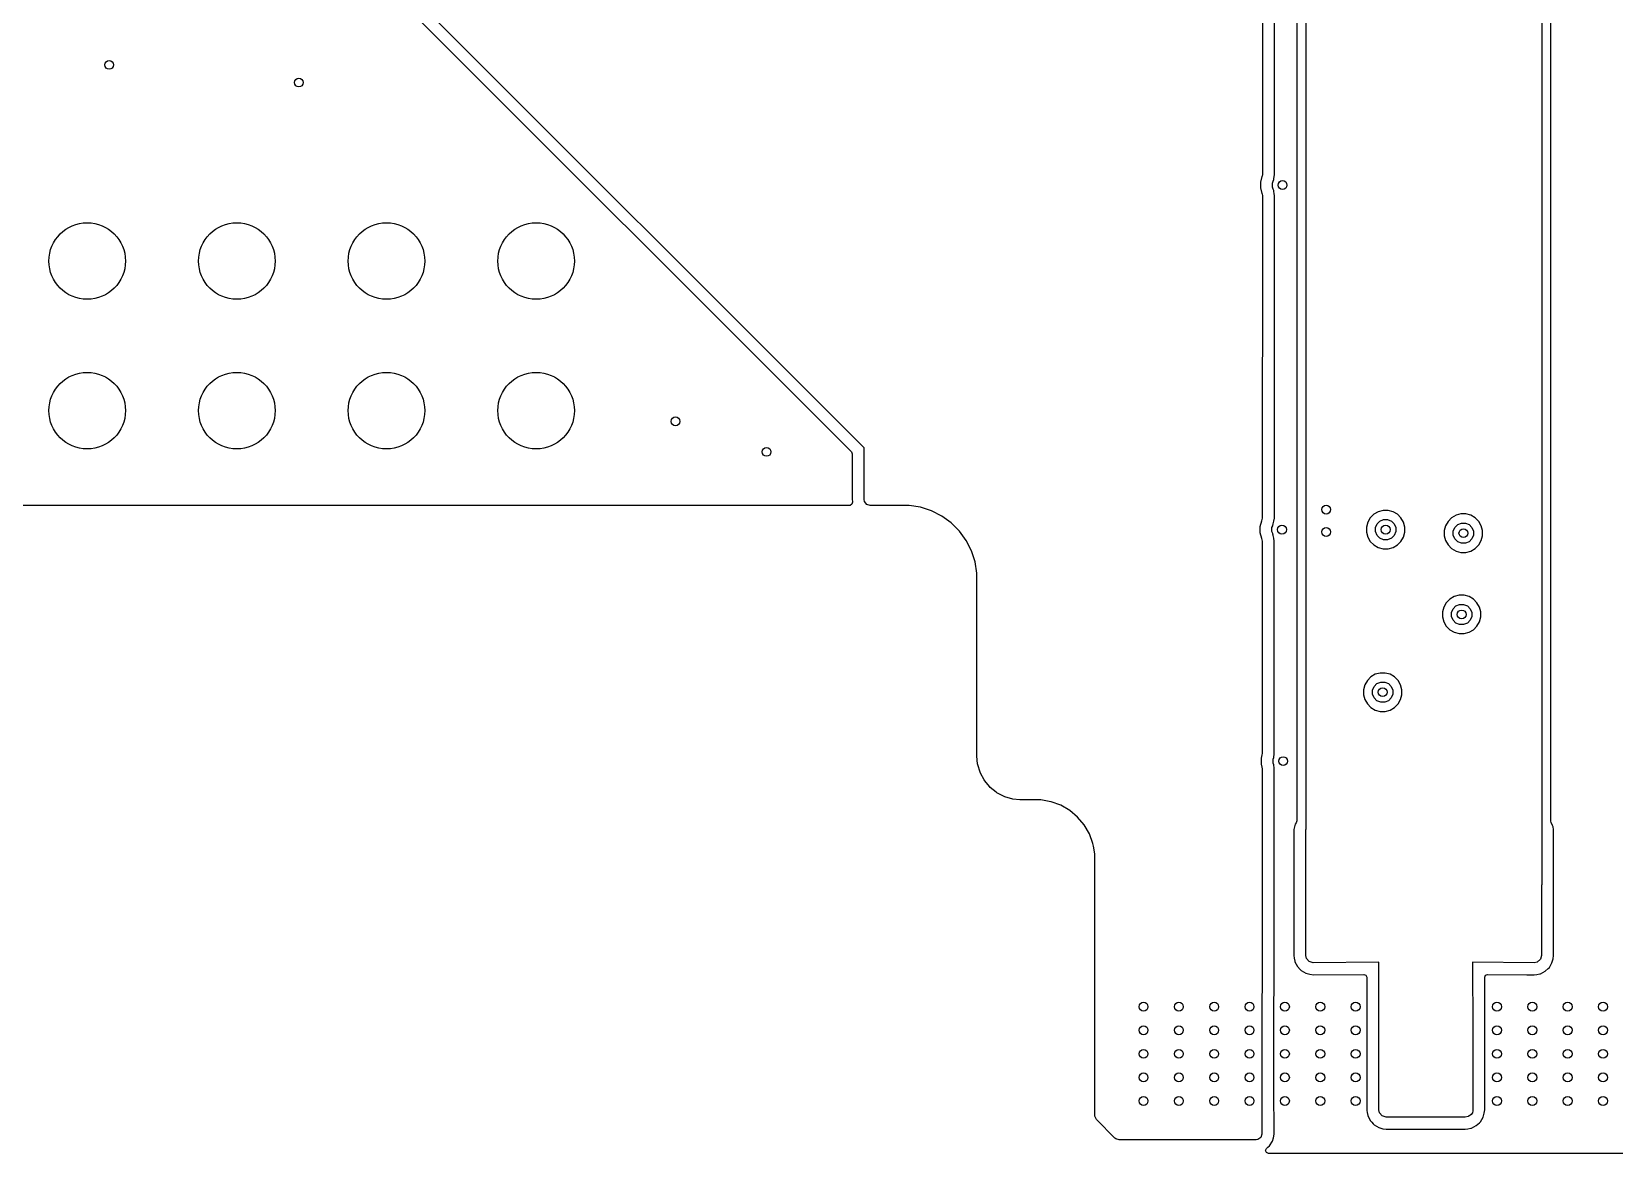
# Model space of a CAD drawing. Extents: x 114.9 to 199.6, y -137.1 to -76.7.
# Drawn here: x 128.75 to 155.62, y -137.15 to -118.11 of the extents above; entities that cross this region are included whole.
import ezdxf

# ---------------------------------------------------------------- set-up
doc = ezdxf.new("R2010")
doc.units = 0
doc.layers.add('BLACK', color=7, linetype='CONTINUOUS')

msp = doc.modelspace()

# ---------------------------------------------------------------- linework, layer by layer
at = {"layer": 'BLACK', "linetype": 'CONTINUOUS'}
for p, q in [((154.39, -102.113127), (154.39, -132.555348)), ((154.5455, -131.511767), (154.5455, -102.113131)), ((150.39, -120.09), (150.39, -109.59)), ((150.2345, -109.674706), (150.2345, -131.506021)), ((142.89, -125.17), (129.418996, -111.698996)), ((129.273691, -111.844312), (142.670148, -125.240768)), ((149.649341, -116.135222), (149.647367, -120.527845)), ((149.852867, -120.527937), (149.854841, -116.135314)), ((150.39, -126.517144), (150.39, -120.09)), ((149.64009, -120.565062), (149.6145, -120.660565)), ((149.640091, -120.565059), (149.64009, -120.565062)), ((149.64177, -120.558795), (149.640091, -120.565059)), ((149.647367, -120.527845), (149.641234, -120.558651)), ((149.641234, -120.558651), (149.64177, -120.558795)), ((149.831923, -120.64312), (149.839255, -120.61576)), ((149.839255, -120.61576), (149.839452, -120.615484)), ((149.839452, -120.615484), (149.839497, -120.615261)), ((149.839497, -120.615261), (149.840223, -120.612146)), ((149.840223, -120.612146), (149.840267, -120.611984)), ((149.840267, -120.611984), (149.840466, -120.610663)), ((149.840466, -120.610663), (149.84086, -120.608414)), ((149.84086, -120.608414), (149.842779, -120.598775)), ((149.842779, -120.598775), (149.848912, -120.567969)), ((149.848912, -120.567969), (149.852867, -120.527937)), ((149.6145, -120.660565), (149.6145, -120.759435)), ((149.6145, -120.759435), (149.64009, -120.854938)), ((149.64009, -120.854938), (149.640091, -120.85494)), ((149.640091, -120.85494), (149.64177, -120.861205)), ((149.64177, -120.861205), (149.641149, -120.861371)), ((149.641149, -120.861371), (149.647202, -120.891845)), ((149.647202, -120.891845), (149.644743, -126.363196)), ((149.818363, -120.675859), (149.831923, -120.64312)), ((149.818363, -120.744141), (149.818363, -120.675859)), ((149.831924, -120.776882), (149.818363, -120.744141)), ((149.839312, -120.80445), (149.831924, -120.776882)), ((149.839373, -120.804535), (149.839312, -120.80445)), ((149.839484, -120.805094), (149.839373, -120.804535)), ((149.840267, -120.808016), (149.839484, -120.805094)), ((149.840313, -120.809271), (149.840267, -120.808016)), ((149.841072, -120.813087), (149.840313, -120.809271)), ((149.841072, -120.813088), (149.841072, -120.813087)), ((149.84271, -120.821335), (149.841072, -120.813088)), ((149.842711, -120.821335), (149.84271, -120.821335)), ((149.848764, -120.851809), (149.842711, -120.821335)), ((149.852702, -120.891937), (149.848764, -120.851809)), ((149.850243, -126.363288), (149.852702, -120.891937)), ((142.89, -126.0505), (142.89, -125.17)), ((142.670148, -125.240768), (142.6845, -125.275416)), ((142.6845, -125.275416), (142.6845, -126.050497)), ((142.640247, -126.1495), (115.632407, -126.1495)), ((142.647909, -126.148897), (142.640247, -126.1495)), ((142.679887, -126.129304), (142.647909, -126.148897)), ((142.688644, -126.092838), (142.679887, -126.129304)), ((142.6845, -126.050497), (142.687029, -126.082634)), ((142.687029, -126.082634), (142.687033, -126.082663)), ((142.687033, -126.082663), (142.688644, -126.092838)), ((142.894845, -126.081093), (142.89, -126.0505)), ((142.930809, -126.130593), (142.894845, -126.081093)), ((142.989, -126.1495), (142.930809, -126.130593)), ((143.599828, -126.1495), (142.989, -126.1495)), ((143.648417, -126.1495), (143.599828, -126.1495)), ((143.64842, -126.1495), (143.648417, -126.1495)), ((143.842821, -126.180289), (143.64842, -126.1495)), ((144.030025, -126.241116), (143.842821, -126.180289)), ((144.205402, -126.330474), (144.030025, -126.241116)), ((151.61436, -126.256683), (151.540137, -126.299535)), ((151.614366, -126.25668), (151.61436, -126.256683)), ((151.697145, -126.2345), (151.614366, -126.25668)), ((151.697147, -126.2345), (151.697145, -126.2345)), ((151.782853, -126.2345), (151.697147, -126.2345)), ((151.782855, -126.2345), (151.782853, -126.2345)), ((151.865633, -126.25668), (151.782855, -126.2345)), ((151.865635, -126.256681), (151.865633, -126.25668)), ((151.865638, -126.256682), (151.865635, -126.256681)), ((151.939862, -126.299535), (151.865638, -126.256682)), ((144.205404, -126.330475), (144.205402, -126.330474)), ((144.205405, -126.330476), (144.205404, -126.330475)), ((144.364646, -126.446172), (144.205405, -126.330476)), ((144.503828, -126.585354), (144.364646, -126.446172)), ((149.63009, -126.415062), (149.6045, -126.510565)), ((149.6045, -126.510565), (149.6045, -126.609435)), ((149.630091, -126.415058), (149.63009, -126.415062)), ((149.630095, -126.415048), (149.630091, -126.415058)), ((149.631487, -126.412638), (149.630095, -126.415048)), ((149.632208, -126.409947), (149.631487, -126.412638)), ((149.632575, -126.409062), (149.632208, -126.409947)), ((149.644743, -126.363196), (149.632458, -126.409013)), ((149.632458, -126.409013), (149.632575, -126.409062)), ((149.808363, -126.525859), (149.821924, -126.493118)), ((149.808363, -126.594141), (149.808363, -126.525859)), ((149.821924, -126.493118), (149.824807, -126.48236)), ((149.824807, -126.48236), (149.825949, -126.48087)), ((149.825949, -126.48087), (149.829563, -126.467393)), ((149.829563, -126.467393), (149.829564, -126.467391)), ((149.829564, -126.467391), (149.829982, -126.46583)), ((149.829982, -126.46583), (149.829986, -126.465822)), ((149.829986, -126.465822), (149.830707, -126.463131)), ((149.830706, -126.46313), (149.830947, -126.462234)), ((149.830707, -126.463131), (149.830706, -126.46313)), ((149.830947, -126.462234), (149.843232, -126.416417)), ((149.843232, -126.416417), (149.850243, -126.363288)), ((150.39, -127.957144), (150.39, -126.517144)), ((151.43668, -126.434366), (151.4145, -126.517144)), ((151.4145, -126.517144), (151.4145, -126.602855)), ((151.436683, -126.43436), (151.43668, -126.434366)), ((151.479535, -126.360137), (151.436683, -126.43436)), ((151.540137, -126.299535), (151.479535, -126.360137)), ((151.568363, -126.525859), (151.594493, -126.462775)), ((151.568363, -126.594141), (151.568363, -126.525859)), ((151.594493, -126.462775), (151.642775, -126.414493)), ((151.642775, -126.414493), (151.705859, -126.388363)), ((151.705859, -126.388363), (151.774141, -126.388363)), ((151.774141, -126.388363), (151.837225, -126.414493)), ((151.837225, -126.414493), (151.885507, -126.462775)), ((151.885507, -126.462775), (151.911637, -126.525859)), ((151.911637, -126.525859), (151.911637, -126.594141)), ((152.000465, -126.360138), (151.939862, -126.299535)), ((152.043318, -126.434362), (152.000465, -126.360138)), ((152.043319, -126.434366), (152.043318, -126.434362)), ((152.065499, -126.517144), (152.043319, -126.434366)), ((152.0655, -126.517145), (152.065499, -126.517144)), ((152.0655, -126.577144), (152.0655, -126.517145)), ((152.75668, -126.494366), (152.7345, -126.577144)), ((152.756683, -126.49436), (152.75668, -126.494366)), ((152.799535, -126.420137), (152.756683, -126.49436)), ((152.860137, -126.359535), (152.799535, -126.420137)), ((152.93436, -126.316683), (152.860137, -126.359535)), ((152.888363, -126.585859), (152.914493, -126.522775)), ((152.914493, -126.522775), (152.962775, -126.474493)), ((152.934366, -126.31668), (152.93436, -126.316683)), ((153.017145, -126.2945), (152.934366, -126.31668)), ((152.962775, -126.474493), (153.025859, -126.448363)), ((153.017147, -126.2945), (153.017145, -126.2945)), ((153.102853, -126.2945), (153.017147, -126.2945)), ((153.025859, -126.448363), (153.094141, -126.448363)), ((153.094141, -126.448363), (153.157225, -126.474493)), ((153.102855, -126.2945), (153.102853, -126.2945)), ((153.185633, -126.31668), (153.102855, -126.2945)), ((153.157225, -126.474493), (153.205507, -126.522775)), ((153.185635, -126.316681), (153.185633, -126.31668)), ((153.185638, -126.316682), (153.185635, -126.316681)), ((153.259862, -126.359535), (153.185638, -126.316682)), ((153.205507, -126.522775), (153.231637, -126.585859)), ((153.320465, -126.420138), (153.259862, -126.359535)), ((153.363318, -126.494362), (153.320465, -126.420138)), ((153.363319, -126.494366), (153.363318, -126.494362)), ((153.385499, -126.577144), (153.363319, -126.494366)), ((144.619524, -126.744595), (144.503828, -126.585354)), ((144.708884, -126.919975), (144.619524, -126.744595)), ((149.6045, -126.609435), (149.63009, -126.704938)), ((149.63009, -126.704938), (149.630091, -126.70494)), ((149.630091, -126.70494), (149.631303, -126.707039)), ((149.631303, -126.707039), (149.631929, -126.709379)), ((149.631929, -126.709379), (149.632575, -126.710938)), ((149.632575, -126.710938), (149.632369, -126.711023)), ((149.632369, -126.711023), (149.644567, -126.756584)), ((149.644567, -126.756584), (149.642948, -130.358721)), ((149.821923, -126.626878), (149.808363, -126.594141)), ((149.824859, -126.637835), (149.821923, -126.626878)), ((149.825862, -126.639143), (149.824859, -126.637835)), ((149.829405, -126.652377), (149.825862, -126.639143)), ((149.829407, -126.652383), (149.829405, -126.652377)), ((149.829407, -126.652384), (149.829407, -126.652383)), ((149.829819, -126.653925), (149.829407, -126.652384)), ((149.829822, -126.653931), (149.829819, -126.653925)), ((149.830448, -126.656271), (149.829822, -126.653931)), ((149.830877, -126.657876), (149.830447, -126.656271)), ((149.830447, -126.656271), (149.830448, -126.656271)), ((149.830878, -126.657876), (149.830877, -126.657876)), ((149.843076, -126.703437), (149.830878, -126.657876)), ((149.850067, -126.756676), (149.843076, -126.703437)), ((149.848448, -130.358813), (149.850067, -126.756676)), ((151.4145, -126.602855), (151.43668, -126.685633)), ((151.43668, -126.685633), (151.436681, -126.685635)), ((151.436681, -126.685635), (151.436682, -126.685638)), ((151.436682, -126.685638), (151.479535, -126.759862)), ((151.479535, -126.759862), (151.540138, -126.820465)), ((151.594493, -126.657225), (151.568363, -126.594141)), ((151.642775, -126.705507), (151.594493, -126.657225)), ((151.705859, -126.731637), (151.642775, -126.705507)), ((151.774141, -126.731637), (151.705859, -126.731637)), ((151.837225, -126.705507), (151.774141, -126.731637)), ((151.885507, -126.657225), (151.837225, -126.705507)), ((151.911637, -126.594141), (151.885507, -126.657225)), ((151.939862, -126.820465), (152.000465, -126.759862)), ((152.000465, -126.759862), (152.043318, -126.685638)), ((152.043318, -126.685638), (152.065499, -126.602855)), ((152.065499, -126.602855), (152.0655, -126.602855)), ((152.0655, -126.602855), (152.0655, -126.577144)), ((152.7345, -126.577144), (152.7345, -126.662855)), ((152.7345, -126.662855), (152.75668, -126.745633)), ((152.75668, -126.745633), (152.756681, -126.745635)), ((152.756681, -126.745635), (152.756682, -126.745638)), ((152.756682, -126.745638), (152.799535, -126.819862)), ((152.888363, -126.654141), (152.888363, -126.585859)), ((152.914493, -126.717225), (152.888363, -126.654141)), ((152.962775, -126.765507), (152.914493, -126.717225)), ((153.025859, -126.791637), (152.962775, -126.765507)), ((153.094141, -126.791637), (153.025859, -126.791637)), ((153.157225, -126.765507), (153.094141, -126.791637)), ((153.205507, -126.717225), (153.157225, -126.765507)), ((153.231637, -126.654141), (153.205507, -126.717225)), ((153.231637, -126.585859), (153.231637, -126.654141)), ((153.320465, -126.819862), (153.363318, -126.745638)), ((153.363318, -126.745638), (153.385499, -126.662855)), ((153.3855, -126.577145), (153.385499, -126.577144)), ((153.385499, -126.662855), (153.3855, -126.662855)), ((153.3855, -126.662855), (153.3855, -126.577145)), ((144.713928, -126.9355), (144.708884, -126.919975)), ((144.76971, -127.107178), (144.713928, -126.9355)), ((151.540138, -126.820465), (151.614362, -126.863318)), ((151.614362, -126.863318), (151.697144, -126.885499)), ((151.697144, -126.885499), (151.697145, -126.8855)), ((151.697145, -126.8855), (151.697147, -126.8855)), ((151.697147, -126.8855), (151.782855, -126.8855)), ((151.782855, -126.885499), (151.865638, -126.863318)), ((151.782855, -126.8855), (151.782855, -126.885499)), ((151.865638, -126.863318), (151.939862, -126.820465)), ((152.799535, -126.819862), (152.860138, -126.880465)), ((152.860138, -126.880465), (152.934362, -126.923318)), ((152.934362, -126.923318), (153.017144, -126.945499)), ((153.017144, -126.945499), (153.017145, -126.9455)), ((153.017145, -126.9455), (153.017147, -126.9455)), ((153.017147, -126.9455), (153.102855, -126.9455)), ((153.102855, -126.945499), (153.185638, -126.923318)), ((153.102855, -126.9455), (153.102855, -126.945499)), ((153.185638, -126.923318), (153.259862, -126.880465)), ((153.259862, -126.880465), (153.320465, -126.819862)), ((144.8005, -127.301579), (144.76971, -127.107178)), ((144.8005, -130.39514), (144.8005, -127.301579)), ((152.72668, -127.874366), (152.7045, -127.957144)), ((152.726683, -127.87436), (152.72668, -127.874366)), ((152.769535, -127.800137), (152.726683, -127.87436)), ((152.830137, -127.739535), (152.769535, -127.800137)), ((152.90436, -127.696683), (152.830137, -127.739535)), ((152.884493, -127.902775), (152.932775, -127.854493)), ((152.904366, -127.69668), (152.90436, -127.696683)), ((152.987145, -127.6745), (152.904366, -127.69668)), ((152.932775, -127.854493), (152.995859, -127.828363)), ((152.987147, -127.6745), (152.987145, -127.6745)), ((153.072853, -127.6745), (152.987147, -127.6745)), ((152.995859, -127.828363), (153.064141, -127.828363)), ((153.064141, -127.828363), (153.127225, -127.854493)), ((153.072855, -127.6745), (153.072853, -127.6745)), ((153.155633, -127.69668), (153.072855, -127.6745)), ((153.127225, -127.854493), (153.175507, -127.902775)), ((153.155635, -127.696681), (153.155633, -127.69668)), ((153.155638, -127.696682), (153.155635, -127.696681)), ((153.229862, -127.739535), (153.155638, -127.696682)), ((153.290465, -127.800138), (153.229862, -127.739535)), ((153.333318, -127.874362), (153.290465, -127.800138)), ((153.333319, -127.874366), (153.333318, -127.874362)), ((153.355499, -127.957144), (153.333319, -127.874366)), ((150.39, -129.277144), (150.39, -127.957144)), ((152.7045, -127.957144), (152.7045, -128.042855)), ((152.7045, -128.042855), (152.72668, -128.125633)), ((152.72668, -128.125633), (152.726681, -128.125635)), ((152.726681, -128.125635), (152.726682, -128.125638)), ((152.726682, -128.125638), (152.769535, -128.199862)), ((152.858363, -127.965859), (152.884493, -127.902775)), ((152.858363, -128.034141), (152.858363, -127.965859)), ((152.884493, -128.097225), (152.858363, -128.034141)), ((152.932775, -128.145507), (152.884493, -128.097225)), ((152.995859, -128.171637), (152.932775, -128.145507)), ((153.127225, -128.145507), (153.064141, -128.171637)), ((153.175507, -128.097225), (153.127225, -128.145507)), ((153.175507, -127.902775), (153.201637, -127.965859)), ((153.201637, -128.034141), (153.175507, -128.097225)), ((153.201637, -127.965859), (153.201637, -128.034141)), ((153.290465, -128.199862), (153.333318, -128.125638)), ((153.333318, -128.125638), (153.355499, -128.042855)), ((153.3555, -127.957145), (153.355499, -127.957144)), ((153.355499, -128.042855), (153.3555, -128.042855)), ((153.3555, -128.042855), (153.3555, -127.957145)), ((152.769535, -128.199862), (152.830138, -128.260465)), ((152.830138, -128.260465), (152.904362, -128.303318)), ((152.904362, -128.303318), (152.987144, -128.325499)), ((152.987144, -128.325499), (152.987145, -128.3255)), ((152.987145, -128.3255), (152.987147, -128.3255)), ((152.987147, -128.3255), (153.072855, -128.3255)), ((153.064141, -128.171637), (152.995859, -128.171637)), ((153.072855, -128.325499), (153.155638, -128.303318)), ((153.072855, -128.3255), (153.072855, -128.325499)), ((153.155638, -128.303318), (153.229862, -128.260465)), ((153.229862, -128.260465), (153.290465, -128.199862)), ((151.38668, -129.194366), (151.3645, -129.277144)), ((151.386683, -129.19436), (151.38668, -129.194366)), ((151.429535, -129.120137), (151.386683, -129.19436)), ((151.490137, -129.059535), (151.429535, -129.120137)), ((151.56436, -129.016683), (151.490137, -129.059535)), ((151.518363, -129.285859), (151.544493, -129.222775)), ((151.544493, -129.222775), (151.592775, -129.174493)), ((151.564366, -129.01668), (151.56436, -129.016683)), ((151.647145, -128.9945), (151.564366, -129.01668)), ((151.592775, -129.174493), (151.655859, -129.148363)), ((151.647147, -128.9945), (151.647145, -128.9945)), ((151.732853, -128.9945), (151.647147, -128.9945)), ((151.655859, -129.148363), (151.724141, -129.148363)), ((151.724141, -129.148363), (151.787225, -129.174493)), ((151.732855, -128.9945), (151.732853, -128.9945)), ((151.815633, -129.01668), (151.732855, -128.9945)), ((151.787225, -129.174493), (151.835507, -129.222775)), ((151.815635, -129.016681), (151.815633, -129.01668)), ((151.815638, -129.016682), (151.815635, -129.016681)), ((151.889862, -129.059535), (151.815638, -129.016682)), ((151.835507, -129.222775), (151.861637, -129.285859)), ((151.950465, -129.120138), (151.889862, -129.059535)), ((151.993318, -129.194362), (151.950465, -129.120138)), ((151.993319, -129.194366), (151.993318, -129.194362)), ((152.015499, -129.277144), (151.993319, -129.194366)), ((150.39, -131.6535), (150.39, -129.277144)), ((151.3645, -129.277144), (151.3645, -129.362855)), ((151.3645, -129.362855), (151.38668, -129.445633)), ((151.38668, -129.445633), (151.386681, -129.445635)), ((151.386681, -129.445635), (151.386682, -129.445638)), ((151.386682, -129.445638), (151.429535, -129.519862)), ((151.518363, -129.354141), (151.518363, -129.285859)), ((151.544493, -129.417225), (151.518363, -129.354141)), ((151.592775, -129.465507), (151.544493, -129.417225)), ((151.655859, -129.491637), (151.592775, -129.465507)), ((151.724141, -129.491637), (151.655859, -129.491637)), ((151.787225, -129.465507), (151.724141, -129.491637)), ((151.835507, -129.417225), (151.787225, -129.465507)), ((151.861637, -129.354141), (151.835507, -129.417225)), ((151.861637, -129.285859), (151.861637, -129.354141)), ((151.950465, -129.519862), (151.993318, -129.445638)), ((151.993318, -129.445638), (152.015499, -129.362855)), ((152.0155, -129.277145), (152.015499, -129.277144)), ((152.015499, -129.362855), (152.0155, -129.362855)), ((152.0155, -129.362855), (152.0155, -129.277145)), ((151.429535, -129.519862), (151.490138, -129.580465)), ((151.490138, -129.580465), (151.564362, -129.623318)), ((151.564362, -129.623318), (151.647144, -129.645499)), ((151.647144, -129.645499), (151.647145, -129.6455)), ((151.647145, -129.6455), (151.647147, -129.6455)), ((151.647147, -129.6455), (151.732855, -129.6455)), ((151.732855, -129.645499), (151.815638, -129.623318)), ((151.732855, -129.6455), (151.732855, -129.645499)), ((151.815638, -129.623318), (151.889862, -129.580465)), ((151.889862, -129.580465), (151.950465, -129.519862)), ((144.800977, -130.404843), (144.8005, -130.39514)), ((144.813945, -130.536514), (144.800977, -130.404843)), ((144.817731, -130.555549), (144.813945, -130.536514)), ((144.854723, -130.677495), (144.817731, -130.555549)), ((149.639575, -130.384298), (149.6245, -130.440562)), ((149.6245, -130.440562), (149.6245, -130.539434)), ((149.6245, -130.539434), (149.639457, -130.595258)), ((149.642948, -130.358721), (149.639575, -130.384298)), ((149.828363, -130.455859), (149.840015, -130.427728)), ((149.828363, -130.524141), (149.828363, -130.455859)), ((149.839953, -130.552122), (149.828363, -130.524141)), ((149.843205, -130.568483), (149.839953, -130.552122)), ((149.840015, -130.427728), (149.843311, -130.411166)), ((149.843206, -130.568493), (149.843205, -130.568483)), ((149.843208, -130.568502), (149.843206, -130.568493)), ((149.846578, -130.594147), (149.843208, -130.568502)), ((149.843311, -130.411166), (149.846684, -130.385589)), ((149.846684, -130.385589), (149.848448, -130.358813)), ((144.862144, -130.695412), (144.854723, -130.677495)), ((144.922223, -130.807811), (144.862144, -130.695412)), ((144.932997, -130.823934), (144.922223, -130.807811)), ((145.01384, -130.922443), (144.932997, -130.823934)), ((149.639457, -130.595258), (149.64283, -130.620925)), ((149.64283, -130.620925), (149.641117, -134.431253)), ((149.846578, -130.59415), (149.846578, -130.594147)), ((149.84833, -130.621017), (149.846578, -130.59415)), ((149.846617, -134.431345), (149.84833, -130.621017)), ((145.027556, -130.936159), (145.01384, -130.922443)), ((145.126063, -131.017), (145.027556, -130.936159)), ((145.142191, -131.027778), (145.126063, -131.017)), ((145.254582, -131.087853), (145.142191, -131.027778)), ((145.272509, -131.095278), (145.254582, -131.087853)), ((145.293443, -131.101628), (145.272509, -131.095278)), ((145.39445, -131.132268), (145.293443, -131.101628)), ((145.413484, -131.136054), (145.39445, -131.132268)), ((145.532395, -131.147766), (145.413484, -131.136054)), ((145.545157, -131.149023), (145.532395, -131.147766)), ((145.55486, -131.1495), (145.545157, -131.149023)), ((145.849828, -131.1495), (145.55486, -131.1495)), ((145.887532, -131.1495), (145.849828, -131.1495)), ((145.887536, -131.1495), (145.887532, -131.1495)), ((146.025456, -131.173819), (145.887536, -131.1495)), ((146.059938, -131.179899), (146.025456, -131.173819)), ((146.05994, -131.1799), (146.059938, -131.179899)), ((146.059948, -131.179902), (146.05994, -131.1799)), ((146.224441, -131.239773), (146.059948, -131.179902)), ((146.224445, -131.239775), (146.224441, -131.239773)), ((146.376055, -131.327308), (146.224445, -131.239775)), ((146.510163, -131.439837), (146.376055, -131.327308)), ((146.622692, -131.573945), (146.510163, -131.439837)), ((146.710225, -131.725555), (146.622692, -131.573945)), ((150.181741, -131.648967), (150.18058, -131.70159)), ((150.181742, -131.648959), (150.181741, -131.648967)), ((150.204051, -131.560279), (150.181742, -131.648959)), ((150.204054, -131.560271), (150.204051, -131.560279)), ((150.223127, -131.537408), (150.204054, -131.560271)), ((150.2345, -131.506021), (150.223127, -131.537408)), ((154.550353, -131.533028), (154.5455, -131.511767)), ((154.573507, -131.581107), (154.550353, -131.533028)), ((154.586348, -131.607772), (154.573507, -131.581107)), ((154.5915, -131.6535), (154.586348, -131.607772)), ((146.770101, -131.890062), (146.710225, -131.725555)), ((146.77772, -131.933275), (146.770101, -131.890062)), ((150.180511, -131.706653), (150.1805, -131.708732)), ((150.1805, -131.708732), (150.1805, -131.708862)), ((150.1805, -131.708862), (150.1805, -133.788495)), ((150.180541, -131.703882), (150.180511, -131.706653)), ((150.18058, -131.70159), (150.180541, -131.703882)), ((150.386, -131.708862), (150.38603, -131.706128)), ((150.386, -133.788495), (150.386, -131.708862)), ((150.38603, -131.706128), (150.387191, -131.6535)), ((150.387191, -131.6535), (150.39, -131.6535)), ((154.5915, -133.788436), (154.5915, -131.6535)), ((146.800499, -132.062463), (146.77772, -131.933275)), ((146.8005, -132.062468), (146.800499, -132.062463)), ((146.8005, -136.505231), (146.8005, -132.062468)), ((154.388796, -132.59), (154.386, -132.59)), ((154.386, -132.59), (154.386, -133.788436)), ((154.389952, -132.558021), (154.388796, -132.59)), ((154.39, -132.555348), (154.389952, -132.558021)), ((150.1805, -133.788495), (150.185374, -133.832988)), ((150.397625, -133.840914), (150.386, -133.788495)), ((154.386, -133.788436), (154.366315, -133.855475)), ((154.583175, -133.846334), (154.5915, -133.788436)), ((150.185374, -133.832988), (150.197001, -133.885417)), ((150.197001, -133.885417), (150.199749, -133.89637)), ((150.199749, -133.89637), (150.19975, -133.896372)), ((150.19975, -133.896372), (150.243407, -133.976734)), ((150.243407, -133.976734), (150.289586, -134.029168)), ((150.289586, -134.029168), (150.307325, -134.046983)), ((150.307325, -134.046983), (150.3875, -134.090984)), ((150.443804, -133.893348), (150.397625, -133.840914)), ((150.511, -133.912491), (150.443804, -133.893348)), ((151.626, -133.903499), (150.511, -133.912491)), ((151.626, -136.4095), (151.626, -133.903499)), ((154.26094, -133.912431), (153.216, -133.903499)), ((153.216, -133.903499), (153.216, -134.474889)), ((154.313511, -133.90123), (154.26094, -133.912431)), ((154.366315, -133.855475), (154.313511, -133.90123)), ((154.367373, -134.099546), (154.448085, -134.056536)), ((154.448085, -134.056536), (154.500889, -134.010781)), ((154.500889, -134.010781), (154.518843, -133.99319)), ((154.518843, -133.99319), (154.56349, -133.913373)), ((154.56349, -133.913373), (154.583175, -133.846334)), ((150.3875, -134.090984), (150.3875, -134.090985)), ((150.3875, -134.090985), (150.453345, -134.109742)), ((150.453345, -134.109742), (150.454697, -134.110128)), ((150.454697, -134.110128), (150.512657, -134.117984)), ((150.512657, -134.117984), (151.371105, -134.11106)), ((151.371105, -134.11106), (151.405868, -134.125131)), ((151.405868, -134.125131), (151.420498, -134.159663)), ((151.420498, -134.159663), (151.4205, -134.160058)), ((151.4205, -134.160058), (151.4205, -136.4095)), ((153.4215, -134.160182), (153.435852, -134.125534)), ((153.4215, -134.475745), (153.4215, -134.160182)), ((153.435852, -134.125534), (153.4705, -134.111182)), ((153.4705, -134.111182), (153.470796, -134.111183)), ((153.470796, -134.111183), (154.136152, -134.116871)), ((154.136152, -134.116871), (154.259173, -134.117923)), ((154.259173, -134.117923), (154.259173, -134.117922)), ((154.259173, -134.117922), (154.259183, -134.117923)), ((154.259183, -134.117923), (154.303763, -134.11342)), ((154.303763, -134.11342), (154.356334, -134.102219)), ((154.356334, -134.102219), (154.367373, -134.099546)), ((149.640459, -134.442604), (149.6395, -134.450876)), ((149.6395, -134.450876), (149.6395, -136.469113)), ((149.641117, -134.431253), (149.640459, -134.442604)), ((149.84, -134.495), (149.845, -134.469861)), ((149.84, -136.425), (149.84, -134.495)), ((149.845, -134.463698), (149.845184, -134.459455)), ((149.845, -134.469861), (149.845, -134.463698)), ((149.845184, -134.459455), (149.845615, -134.454497)), ((149.845615, -134.454497), (149.846273, -134.443146)), ((149.846273, -134.443146), (149.846617, -134.431345)), ((153.216, -134.474889), (153.22, -134.495)), ((153.22, -134.495), (153.22, -136.425)), ((153.4215, -136.4095), (153.4215, -134.475745)), ((149.6395, -136.469113), (149.639502, -136.469132)), ((149.639502, -136.469132), (149.639539, -136.469451)), ((149.639539, -136.469451), (149.640196, -136.480882)), ((149.640196, -136.480882), (149.640044, -136.821044)), ((149.845, -136.450138), (149.84, -136.425)), ((149.845, -136.461474), (149.845, -136.450138)), ((149.84508, -136.464286), (149.845, -136.461474)), ((149.845357, -136.46909), (149.84508, -136.464286)), ((149.845696, -136.480974), (149.845357, -136.46909)), ((149.845544, -136.821136), (149.845696, -136.480974)), ((151.4205, -136.4095), (151.422137, -136.42473)), ((151.422137, -136.42473), (151.425195, -136.453171)), ((151.425195, -136.453171), (151.425198, -136.453193)), ((151.425198, -136.453193), (151.436404, -136.504701)), ((151.637206, -136.461011), (151.626, -136.4095)), ((151.682961, -136.513815), (151.637206, -136.461011)), ((153.212769, -136.461355), (153.192175, -136.492175)), ((153.22, -136.425), (153.212769, -136.461355)), ((153.39349, -136.534437), (153.413175, -136.467398)), ((153.413175, -136.467398), (153.4215, -136.4095)), ((146.801719, -136.520718), (146.8005, -136.505231)), ((146.829496, -136.575235), (146.801719, -136.520718)), ((147.145265, -136.891004), (146.829496, -136.575235)), ((151.436404, -136.504701), (151.438888, -136.514868)), ((151.438888, -136.514868), (151.43889, -136.514873)), ((151.43889, -136.514873), (151.481901, -136.595587)), ((151.481901, -136.595587), (151.503488, -136.620499)), ((151.503488, -136.620499), (151.527655, -136.648389)), ((151.527655, -136.648389), (151.535805, -136.656707)), ((151.535805, -136.656707), (151.545243, -136.666341)), ((151.545243, -136.666341), (151.545245, -136.666342)), ((151.545245, -136.666342), (151.545246, -136.666343)), ((151.545246, -136.666343), (151.625063, -136.71099)), ((151.625063, -136.71099), (151.692102, -136.730675)), ((151.75, -136.5335), (151.682961, -136.513815)), ((151.692102, -136.730675), (151.75, -136.739)), ((153.092, -136.5335), (151.75, -136.5335)), ((151.75, -136.739), (151.750003, -136.739)), ((151.750003, -136.739), (153.091997, -136.739)), ((153.091997, -136.739), (153.092, -136.739)), ((153.143511, -136.522294), (153.092, -136.5335)), ((153.092, -136.739), (153.135684, -136.734303)), ((153.135684, -136.734303), (153.187195, -136.723097)), ((153.152462, -136.514537), (153.143511, -136.522294)), ((153.161355, -136.512769), (153.152462, -136.514537)), ((153.192175, -136.492175), (153.161355, -136.512769)), ((153.187195, -136.723097), (153.197373, -136.72061)), ((153.197373, -136.72061), (153.278085, -136.6776)), ((153.278085, -136.6776), (153.330889, -136.631845)), ((153.330889, -136.631845), (153.348843, -136.614254)), ((153.348843, -136.614254), (153.39349, -136.534437)), ((147.157078, -136.901093), (147.145265, -136.891004)), ((147.215269, -136.92), (147.157078, -136.901093)), ((149.541044, -136.92), (147.215269, -136.92)), ((149.571595, -136.915168), (149.541044, -136.92)), ((149.621111, -136.879227), (149.571595, -136.915168)), ((149.640044, -136.821044), (149.621111, -136.879227)), ((149.741825, -137.045535), (149.769583, -137.021305)), ((149.769583, -137.021305), (149.816525, -136.942816)), ((149.816525, -136.942816), (149.835458, -136.884633)), ((149.835458, -136.884633), (149.845544, -136.821136)), ((149.700516, -137.1005), (149.714868, -137.065852)), ((149.714868, -137.135148), (149.700516, -137.1005)), ((149.714868, -137.065852), (149.720733, -137.060845)), ((149.749516, -137.1495), (149.714868, -137.135148)), ((149.720733, -137.060845), (149.741815, -137.045542)), ((149.741815, -137.045542), (149.741825, -137.045535)), ((164.035943, -137.1495), (149.749516, -137.1495))]:
    msp.add_line(p, q, dxfattribs=at)
at = {"layer": 'BLACK'}
for centre, radius in [((130.07, -118.67), 0.075), ((133.29, -118.97), 0.075), ((149.99, -120.71), 0.075), ((129.698, -122), 0.65), ((132.238, -122), 0.65), ((134.778, -122), 0.65), ((137.318, -122), 0.65), ((129.698, -124.54), 0.65), ((132.238, -124.54), 0.65), ((134.778, -124.54), 0.65), ((137.318, -124.54), 0.65), ((139.684985, -124.721744), 0.075), ((141.23, -125.24), 0.075), ((150.73, -126.22), 0.075), ((149.98, -126.56), 0.075), ((150.73, -126.6), 0.075), ((151.74, -126.56), 0.075), ((153.06, -126.62), 0.075), ((153.03, -128), 0.075), ((151.69, -129.32), 0.075), ((150, -130.49), 0.075), ((147.63, -134.66), 0.075), ((148.23, -134.66), 0.075), ((148.83, -134.66), 0.075), ((149.43, -134.66), 0.075), ((150.03, -134.66), 0.075), ((150.63, -134.66), 0.075), ((151.23, -134.66), 0.075), ((153.63, -134.66), 0.075), ((154.23, -134.66), 0.075), ((154.83, -134.66), 0.075), ((155.43, -134.66), 0.075), ((147.63, -135.06), 0.075), ((148.23, -135.06), 0.075), ((148.83, -135.06), 0.075), ((149.43, -135.06), 0.075), ((150.03, -135.06), 0.075), ((150.63, -135.06), 0.075), ((151.23, -135.06), 0.075), ((153.63, -135.06), 0.075), ((154.23, -135.06), 0.075), ((154.83, -135.06), 0.075), ((155.43, -135.06), 0.075), ((147.63, -135.46), 0.075), ((148.23, -135.46), 0.075), ((148.83, -135.46), 0.075), ((149.43, -135.46), 0.075), ((150.03, -135.46), 0.075), ((150.63, -135.46), 0.075), ((151.23, -135.46), 0.075), ((153.63, -135.46), 0.075), ((154.23, -135.46), 0.075), ((154.83, -135.46), 0.075), ((155.43, -135.46), 0.075), ((147.63, -135.86), 0.075), ((148.23, -135.86), 0.075), ((148.83, -135.86), 0.075), ((149.43, -135.86), 0.075), ((150.03, -135.86), 0.075), ((150.63, -135.86), 0.075), ((151.23, -135.86), 0.075), ((153.63, -135.86), 0.075), ((154.23, -135.86), 0.075), ((154.83, -135.86), 0.075), ((155.43, -135.86), 0.075), ((147.63, -136.26), 0.075), ((148.23, -136.26), 0.075), ((148.83, -136.26), 0.075), ((149.43, -136.26), 0.075), ((150.03, -136.26), 0.075), ((150.63, -136.26), 0.075), ((151.23, -136.26), 0.075), ((153.63, -136.26), 0.075), ((154.23, -136.26), 0.075), ((154.83, -136.26), 0.075), ((155.43, -136.26), 0.075)]:
    msp.add_circle(centre, radius, dxfattribs=at)
at = {"layer": 'WHITE'}
for centre, radius in [((130.07, -118.67), 0.075), ((133.29, -118.97), 0.075), ((149.99, -120.71), 0.075), ((129.698, -122), 0.65), ((132.238, -122), 0.65), ((134.778, -122), 0.65), ((137.318, -122), 0.65), ((129.698, -124.54), 0.65), ((132.238, -124.54), 0.65), ((134.778, -124.54), 0.65), ((137.318, -124.54), 0.65), ((139.684985, -124.721744), 0.075), ((141.23, -125.24), 0.075), ((150.73, -126.22), 0.075), ((149.98, -126.56), 0.075), ((150.73, -126.6), 0.075), ((151.74, -126.56), 0.075), ((153.06, -126.62), 0.075), ((153.03, -128), 0.075), ((151.69, -129.32), 0.075), ((150, -130.49), 0.075), ((147.63, -134.66), 0.075), ((148.23, -134.66), 0.075), ((148.83, -134.66), 0.075), ((149.43, -134.66), 0.075), ((150.03, -134.66), 0.075), ((150.63, -134.66), 0.075), ((151.23, -134.66), 0.075), ((153.63, -134.66), 0.075), ((154.23, -134.66), 0.075), ((154.83, -134.66), 0.075), ((155.43, -134.66), 0.075), ((147.63, -135.06), 0.075), ((148.23, -135.06), 0.075), ((148.83, -135.06), 0.075), ((149.43, -135.06), 0.075), ((150.03, -135.06), 0.075), ((150.63, -135.06), 0.075), ((151.23, -135.06), 0.075), ((153.63, -135.06), 0.075), ((154.23, -135.06), 0.075), ((154.83, -135.06), 0.075), ((155.43, -135.06), 0.075), ((147.63, -135.46), 0.075), ((148.23, -135.46), 0.075), ((148.83, -135.46), 0.075), ((149.43, -135.46), 0.075), ((150.03, -135.46), 0.075), ((150.63, -135.46), 0.075), ((151.23, -135.46), 0.075), ((153.63, -135.46), 0.075), ((154.23, -135.46), 0.075), ((154.83, -135.46), 0.075), ((155.43, -135.46), 0.075), ((147.63, -135.86), 0.075), ((148.23, -135.86), 0.075), ((148.83, -135.86), 0.075), ((149.43, -135.86), 0.075), ((150.03, -135.86), 0.075), ((150.63, -135.86), 0.075), ((151.23, -135.86), 0.075), ((153.63, -135.86), 0.075), ((154.23, -135.86), 0.075), ((154.83, -135.86), 0.075), ((155.43, -135.86), 0.075), ((147.63, -136.26), 0.075), ((148.23, -136.26), 0.075), ((148.83, -136.26), 0.075), ((149.43, -136.26), 0.075), ((150.03, -136.26), 0.075), ((150.63, -136.26), 0.075), ((151.23, -136.26), 0.075), ((153.63, -136.26), 0.075), ((154.23, -136.26), 0.075), ((154.83, -136.26), 0.075), ((155.43, -136.26), 0.075)]:
    msp.add_circle(centre, radius, dxfattribs=at)

doc.saveas('drawing.dxf')
